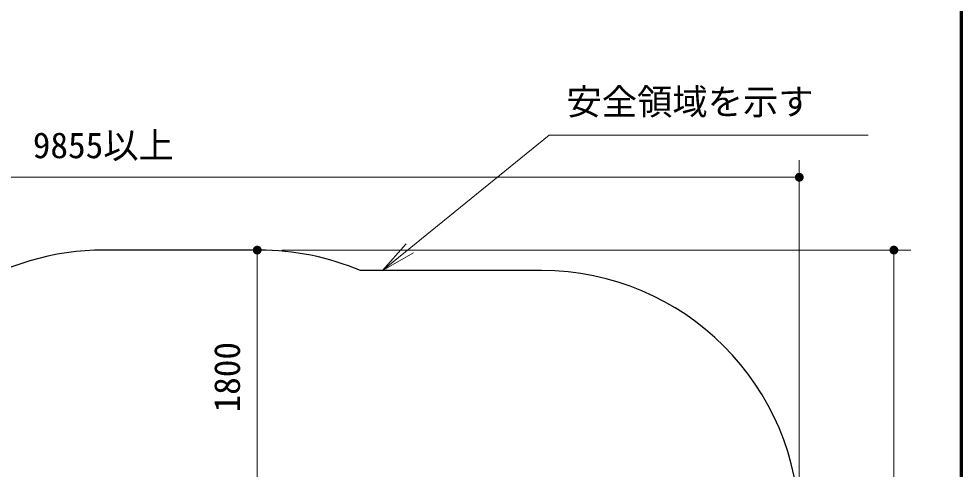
# Model space of a CAD drawing. Units: millimetres on the paper, enlarged 50 times, with parts at other scales. Extents: x 750 to 20250, y 750 to 14100.
# Drawn here: x 16914 to 20250, y 5831 to 7425 of the extents above; entities that cross this region are included whole.
import ezdxf
from ezdxf.enums import TextEntityAlignment as Align

# ---------------------------------------------------------------- set-up
doc = ezdxf.new("R2010")
doc.units = ezdxf.units.MM
doc.header["$LTSCALE"] = 50
for name, color, linetype, lineweight in [('D-STR-1', 1, 'Continuous', 25), ('D-STR-DIM', 7, 'Continuous', 13), ('D-STR-HTXT', 7, 'Continuous', 13), ('D-TTL', 7, 'Continuous', 70)]:
    doc.layers.add(name, color=color, linetype=linetype, lineweight=lineweight)
doc.styles.add('ＭＳ ゴシック', font='')
doc.styles.get('ＭＳ ゴシック').set_extended_font_data('MS Gothic')

# ---------------------------------------------------------------- blocks, each defined once
blk = doc.blocks.new('filled_dot')
at = {"color": 0, "linetype": 'Continuous', "lineweight": -2, "const_width": 1.25}
blk.add_lwpolyline([(-0.625, 0, 1), (0.625, 0, 1)], format="xyb", close=True, dxfattribs=at)
blk = doc.blocks.new('open_arrow')
at = {"color": 0, "linetype": 'Continuous', "lineweight": -2}
blk.add_lwpolyline([(7.5, 1.25), (0, 0), (7.5, -1.25)], dxfattribs=at)

msp = doc.modelspace()

# ---------------------------------------------------------------- linework, layer by layer
at = {"layer": 'D-STR-1'}
for p, q in [((17764.92, 6606.49), (17215.45, 6606.49)), ((18764.92, 6533.86), (18123.65, 6533.86))]:
    msp.add_line(p, q, dxfattribs=at)
for centre, radius, start, end in [((17214.92, 5684.21), 922.27, 89.96688, 123.11217), ((17764.92, 5684.21), 922.27, 67.11018, 90.00002), ((18764.92, 5621.71), 912.15, 0, 90)]:
    msp.add_arc(centre, radius, start, end, dxfattribs=at)
at = {"layer": 'D-STR-DIM'}
for p, q in [((19676.95, 5716.48), (19676.95, 6924.28)), ((14749.42, 6864.28), (19676.95, 6864.28)), ((17757.89, 6606.49), (17697.89, 6606.49)), ((17757.89, 5706.49), (17757.89, 6606.49)), ((17844.92, 6606.49), (20071.89, 6606.49)), ((20011.89, 6606.49), (20011.89, 3108.24))]:
    msp.add_line(p, q, dxfattribs=at)
at = {"layer": 'D-STR-HTXT'}
msp.add_lwpolyline([(18200.89, 6533.86), (18791.73, 7013.25), (18808.39, 7013.25), (19921.02, 7013.25), (19364.7, 7013.25)], dxfattribs=at)
at = {"layer": 'D-TTL'}
msp.add_lwpolyline([(750, 750), (750, 14100), (20250, 14100), (20250, 750)], close=True, dxfattribs=at)

# ---------------------------------------------------------------- block references
at = {"layer": 'D-STR-DIM', "xscale": 12.5, "yscale": 12.5}
for p, rotation in [((19676.95, 6864.28), 180), ((17757.89, 6606.49), 270), ((20011.89, 6606.49), 270)]:
    msp.add_blockref('filled_dot', p, dxfattribs=dict(at, rotation=rotation))
at = {"layer": 'D-STR-HTXT', "xscale": 16.7, "yscale": 16.7, "rotation": 39.1}
msp.add_blockref('open_arrow', (18200.89, 6533.86), dxfattribs=at)

# ---------------------------------------------------------------- texts
at = {"layer": 'D-STR-DIM', "style": 'ＭＳ ゴシック'}
msp.add_text('9855以上', height=91.64, dxfattribs=at).set_placement((17213.19, 6977.52), align=Align.MIDDLE_CENTER)
msp.add_text('1800', height=91.64, rotation=90, dxfattribs=at).set_placement((17651, 6156.49), align=Align.MIDDLE_CENTER)
at = {"layer": 'D-STR-HTXT', "style": 'ＭＳ ゴシック'}
msp.add_text('安全領域を示す', height=91.64, dxfattribs=at).set_placement((18852.78, 7131.56), align=Align.MIDDLE_LEFT)

doc.saveas('drawing.dxf')
